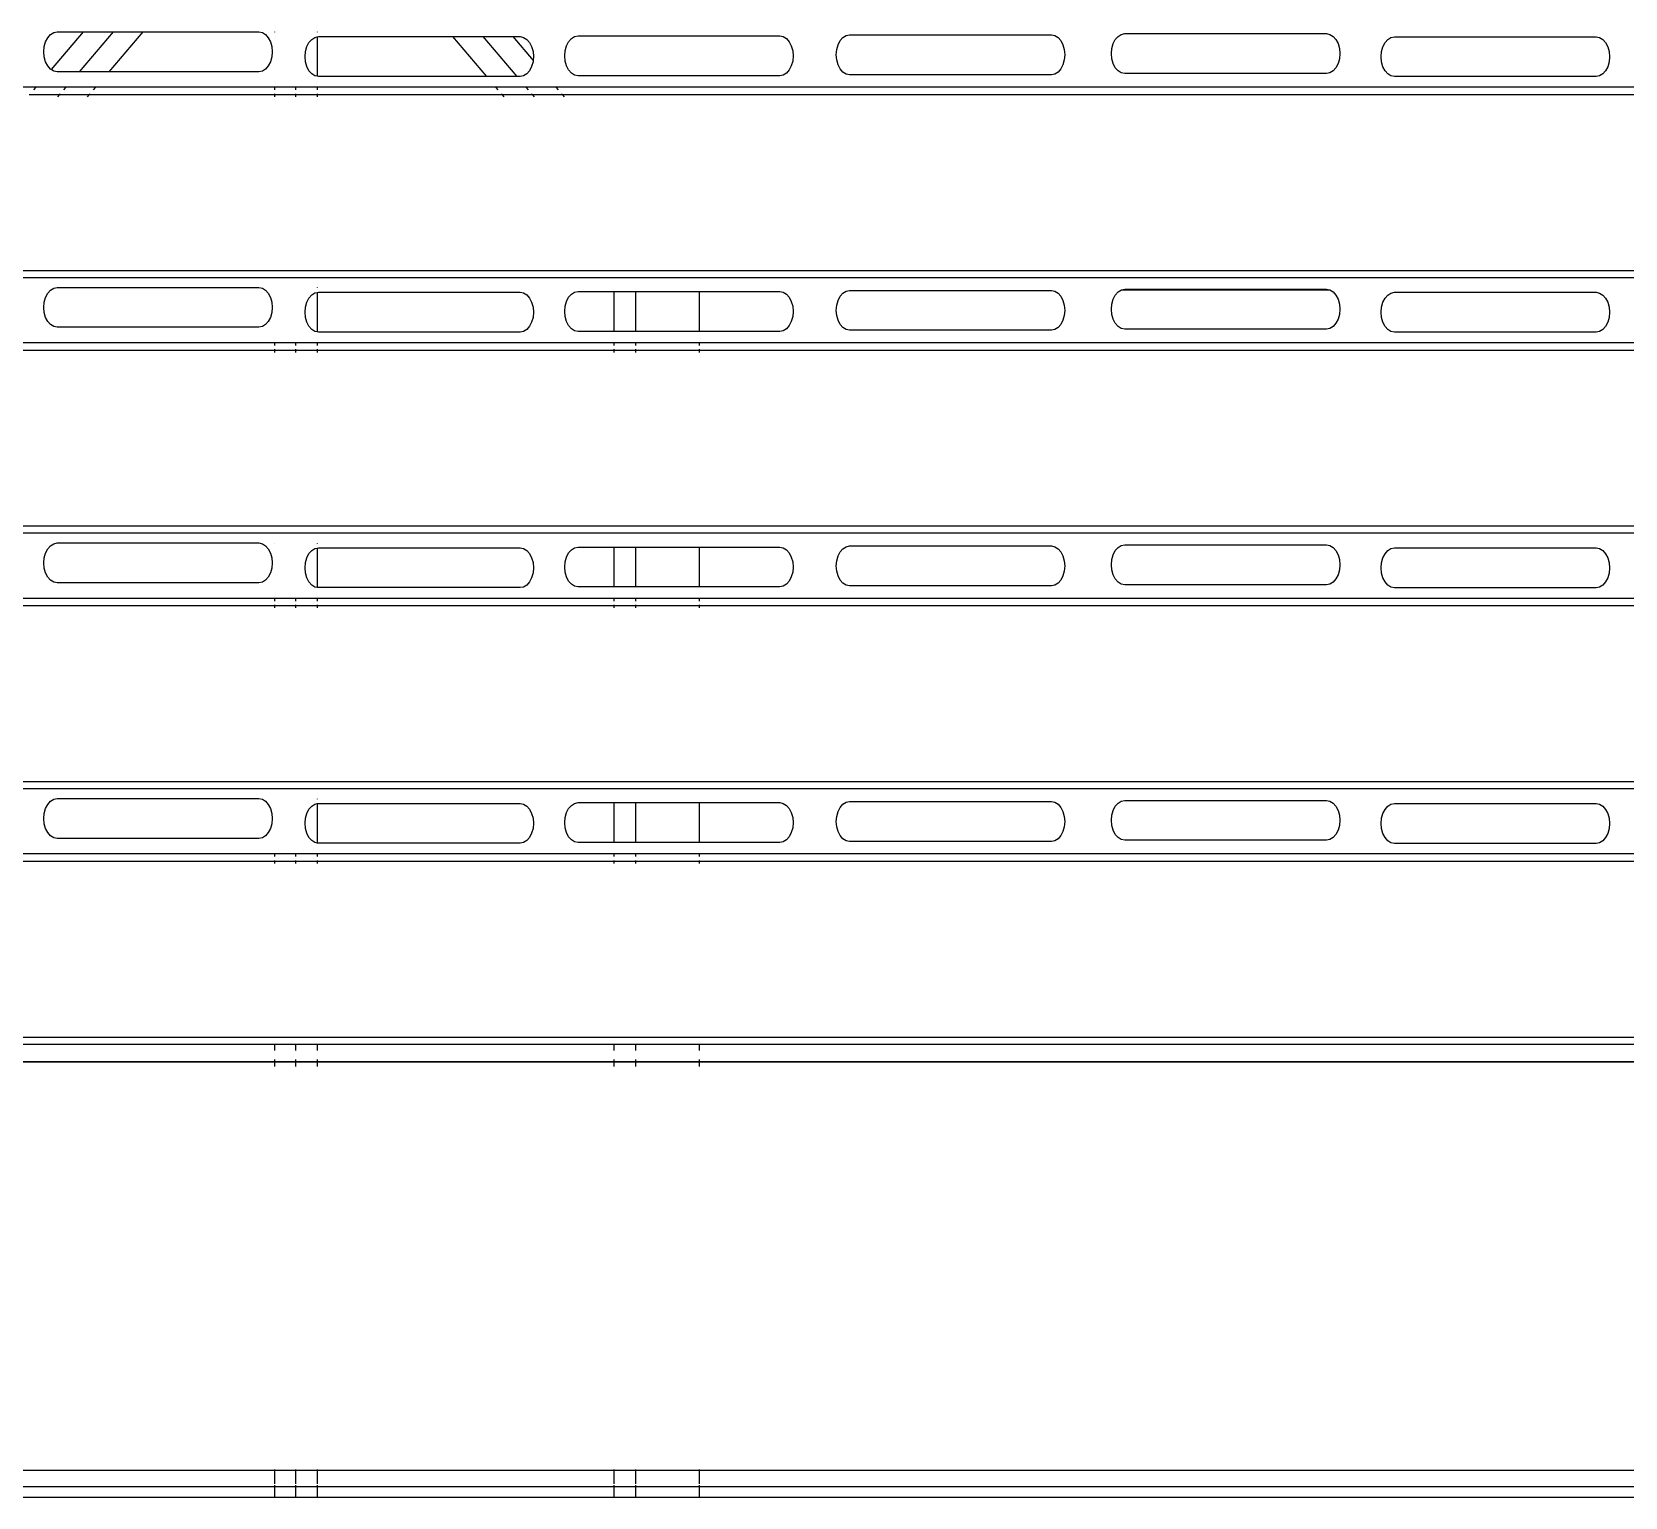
# Model space of a CAD drawing. Header units: inches. Extents: x 236662 to 497023, y -248575 to 81795.
# Drawn here: x 286291 to 286641.3, y -238457.7 to -238135.5 of the extents above; entities that cross this region are included whole.
import ezdxf

# ---------------------------------------------------------------- set-up
doc = ezdxf.new("R2010")
doc.units = ezdxf.units.IN
doc.header["$LTSCALE"] = 10
doc.header["$MEASUREMENT"] = 0
doc.layers.add('04. HP_CUA', color=153, linetype='Continuous')

msp = doc.modelspace()

# ---------------------------------------------------------------- linework, layer by layer
at = {"layer": '04. HP_CUA'}
for p, q in [((286294.07, -238137.71), (286294.54, -238136.8)), ((286294.54, -238136.8), (286295.15, -238136.1)), ((286295.15, -238136.1), (286295.85, -238135.66)), ((286302.3, -238135.51), (286295.26, -238143.76)), ((286295.85, -238135.66), (286296.61, -238135.51)), ((286296.61, -238135.51), (286302.3, -238135.51)), ((286308.9, -238135.51), (286301.41, -238144.28)), ((286302.3, -238135.51), (286308.9, -238135.51)), ((286308.01, -238144.28), (286315.49, -238135.51)), ((286308.9, -238135.51), (286315.49, -238135.51)), ((286315.49, -238135.51), (286340.95, -238135.51)), ((286340.95, -238135.51), (286341.71, -238135.66)), ((286341.71, -238135.66), (286342.42, -238136.1)), ((286342.42, -238136.1), (286343.02, -238136.8)), ((286343.02, -238136.8), (286343.49, -238137.71)), ((286344.41, -238135.52), (286344.41, -238135.58)), ((286352.56, -238137.16), (286353.27, -238136.72)), ((286353.27, -238136.72), (286353.74, -238136.63)), ((286353.74, -238135.54), (286353.74, -238135.61)), ((286353.74, -238136.63), (286354.03, -238136.57)), ((286353.74, -238136.63), (286353.74, -238145.28)), ((286354.03, -238136.57), (286383.55, -238136.57)), ((286391.05, -238145.34), (286383.55, -238136.57)), ((286383.55, -238136.57), (286390.15, -238136.57)), ((286390.15, -238136.57), (286397.64, -238145.34)), ((286390.15, -238136.57), (286396.75, -238136.57)), ((286396.75, -238136.57), (286401.22, -238141.81)), ((286396.75, -238136.57), (286398.36, -238136.57)), ((286398.36, -238136.57), (286399.12, -238136.72)), ((286399.12, -238136.72), (286399.83, -238137.16)), ((286409.03, -238137.69), (286409.64, -238137)), ((286409.64, -238137), (286410.34, -238136.56)), ((286410.34, -238136.56), (286411.1, -238136.41)), ((286411.1, -238136.41), (286455.44, -238136.41)), ((286455.44, -238136.41), (286456.2, -238136.56)), ((286456.2, -238136.56), (286456.91, -238137)), ((286456.91, -238137), (286457.52, -238137.69)), ((286468.72, -238137.45), (286469.33, -238136.76)), ((286469.33, -238136.76), (286470.03, -238136.32)), ((286470.03, -238136.32), (286470.79, -238136.17)), ((286470.79, -238136.17), (286515.13, -238136.17)), ((286515.13, -238136.17), (286515.89, -238136.32)), ((286515.89, -238136.32), (286516.6, -238136.76)), ((286516.6, -238136.76), (286517.21, -238137.45)), ((286529.19, -238137.19), (286529.8, -238136.5)), ((286529.8, -238136.5), (286530.51, -238136.06)), ((286530.51, -238136.06), (286531.27, -238135.91)), ((286531.27, -238135.91), (286575.6, -238135.91)), ((286575.6, -238135.91), (286576.36, -238136.06)), ((286576.36, -238136.06), (286577.07, -238136.5)), ((286577.07, -238136.5), (286577.68, -238137.19)), ((286589.08, -238137.18), (286589.78, -238136.74)), ((286589.78, -238136.74), (286590.54, -238136.59)), ((286590.54, -238136.59), (286634.88, -238136.59)), ((286634.88, -238136.59), (286635.64, -238136.74)), ((286635.64, -238136.74), (286636.35, -238137.18)), ((286293.68, -238139.9), (286293.78, -238138.76)), ((286293.78, -238141.03), (286293.68, -238139.9)), ((286293.78, -238138.76), (286294.07, -238137.71)), ((286343.49, -238137.71), (286343.78, -238138.76)), ((286343.78, -238138.76), (286343.88, -238139.9)), ((286343.88, -238139.9), (286343.78, -238141.03)), ((286351.09, -238140.95), (286351.19, -238139.82)), ((286351.19, -238139.82), (286351.48, -238138.76)), ((286351.48, -238138.76), (286351.95, -238137.85)), ((286351.95, -238137.85), (286352.56, -238137.16)), ((286399.83, -238137.16), (286400.44, -238137.85)), ((286400.44, -238137.85), (286400.9, -238138.76)), ((286400.9, -238138.76), (286401.2, -238139.82)), ((286401.2, -238139.82), (286401.3, -238140.95)), ((286408.17, -238140.79), (286408.27, -238139.66)), ((286408.27, -238139.66), (286408.56, -238138.6)), ((286408.56, -238138.6), (286409.03, -238137.69)), ((286457.52, -238137.69), (286457.98, -238138.6)), ((286457.98, -238138.6), (286458.28, -238139.66)), ((286458.28, -238139.66), (286458.38, -238140.79)), ((286467.86, -238140.55), (286467.96, -238139.42)), ((286467.96, -238141.69), (286467.86, -238140.55)), ((286467.96, -238139.42), (286468.25, -238138.36)), ((286468.25, -238138.36), (286468.72, -238137.45)), ((286517.21, -238137.45), (286517.67, -238138.36)), ((286517.67, -238138.36), (286517.96, -238139.42)), ((286517.96, -238139.42), (286518.06, -238140.55)), ((286518.06, -238140.55), (286517.96, -238141.69)), ((286528.33, -238140.29), (286528.43, -238139.16)), ((286528.43, -238141.43), (286528.33, -238140.29)), ((286528.43, -238139.16), (286528.73, -238138.1)), ((286528.73, -238138.1), (286529.19, -238137.19)), ((286577.68, -238137.19), (286578.15, -238138.1)), ((286578.15, -238138.1), (286578.44, -238139.16)), ((286578.44, -238139.16), (286578.54, -238140.29)), ((286578.54, -238140.29), (286578.44, -238141.43)), ((286587.61, -238140.97), (286587.71, -238139.84)), ((286587.71, -238139.84), (286588, -238138.78)), ((286588, -238138.78), (286588.47, -238137.88)), ((286588.47, -238137.88), (286589.08, -238137.18)), ((286636.35, -238137.18), (286636.95, -238137.88)), ((286636.95, -238137.88), (286637.42, -238138.78)), ((286637.42, -238138.78), (286637.71, -238139.84)), ((286637.71, -238139.84), (286637.81, -238140.97)), ((286294.07, -238142.09), (286293.78, -238141.03)), ((286294.54, -238143), (286294.07, -238142.09)), ((286295.15, -238143.69), (286294.54, -238143)), ((286295.26, -238143.76), (286295.15, -238143.69)), ((286295.85, -238144.13), (286295.26, -238143.76)), ((286342.42, -238143.69), (286341.71, -238144.13)), ((286343.02, -238143), (286342.42, -238143.69)), ((286343.49, -238142.09), (286343.02, -238143)), ((286343.78, -238141.03), (286343.49, -238142.09)), ((286351.19, -238142.09), (286351.09, -238140.95)), ((286351.48, -238143.14), (286351.19, -238142.09)), ((286351.95, -238144.05), (286351.48, -238143.14)), ((286352.56, -238144.75), (286351.95, -238144.05)), ((286400.44, -238144.05), (286399.83, -238144.75)), ((286400.9, -238143.14), (286400.44, -238144.05)), ((286401.2, -238142.09), (286400.9, -238143.14)), ((286401.22, -238141.81), (286401.2, -238142.09)), ((286401.3, -238140.95), (286401.22, -238141.81)), ((286408.27, -238141.93), (286408.17, -238140.79)), ((286408.56, -238142.98), (286408.27, -238141.93)), ((286409.03, -238143.89), (286408.56, -238142.98)), ((286409.64, -238144.59), (286409.03, -238143.89)), ((286457.52, -238143.89), (286456.91, -238144.59)), ((286457.98, -238142.98), (286457.52, -238143.89)), ((286458.28, -238141.93), (286457.98, -238142.98)), ((286458.38, -238140.79), (286458.28, -238141.93)), ((286468.25, -238142.74), (286467.96, -238141.69)), ((286468.72, -238143.65), (286468.25, -238142.74)), ((286469.33, -238144.35), (286468.72, -238143.65)), ((286517.21, -238143.65), (286516.6, -238144.35)), ((286517.67, -238142.74), (286517.21, -238143.65)), ((286517.96, -238141.69), (286517.67, -238142.74)), ((286528.73, -238142.48), (286528.43, -238141.43)), ((286529.19, -238143.39), (286528.73, -238142.48)), ((286529.8, -238144.09), (286529.19, -238143.39)), ((286530.51, -238144.53), (286529.8, -238144.09)), ((286577.07, -238144.09), (286576.36, -238144.53)), ((286577.68, -238143.39), (286577.07, -238144.09)), ((286578.15, -238142.48), (286577.68, -238143.39)), ((286578.44, -238141.43), (286578.15, -238142.48)), ((286587.71, -238142.11), (286587.61, -238140.97)), ((286588, -238143.17), (286587.71, -238142.11)), ((286588.47, -238144.07), (286588, -238143.17)), ((286589.08, -238144.77), (286588.47, -238144.07)), ((286636.95, -238144.07), (286636.35, -238144.77)), ((286637.42, -238143.17), (286636.95, -238144.07)), ((286637.71, -238142.11), (286637.42, -238143.17)), ((286637.81, -238140.97), (286637.71, -238142.11)), ((286296.61, -238144.28), (286295.85, -238144.13)), ((286301.41, -238144.28), (286296.61, -238144.28)), ((286308.01, -238144.28), (286301.41, -238144.28)), ((286340.95, -238144.28), (286308.01, -238144.28)), ((286341.71, -238144.13), (286340.95, -238144.28)), ((286353.27, -238145.19), (286352.56, -238144.75)), ((286353.74, -238145.28), (286353.27, -238145.19)), ((286354.03, -238145.33), (286353.74, -238145.28)), ((286391.05, -238145.34), (286354.03, -238145.33)), ((286397.64, -238145.34), (286391.05, -238145.34)), ((286398.36, -238145.33), (286397.64, -238145.34)), ((286399.12, -238145.19), (286398.36, -238145.33)), ((286399.83, -238144.75), (286399.12, -238145.19)), ((286410.34, -238145.03), (286409.64, -238144.59)), ((286411.1, -238145.18), (286410.34, -238145.03)), ((286455.44, -238145.18), (286411.1, -238145.18)), ((286456.2, -238145.03), (286455.44, -238145.18)), ((286456.91, -238144.59), (286456.2, -238145.03)), ((286470.03, -238144.79), (286469.33, -238144.35)), ((286470.79, -238144.93), (286470.03, -238144.79)), ((286515.13, -238144.93), (286470.79, -238144.93)), ((286515.89, -238144.79), (286515.13, -238144.93)), ((286516.6, -238144.35), (286515.89, -238144.79)), ((286531.27, -238144.68), (286530.51, -238144.53)), ((286575.6, -238144.68), (286531.27, -238144.68)), ((286576.36, -238144.53), (286575.6, -238144.68)), ((286589.78, -238145.21), (286589.08, -238144.77)), ((286590.54, -238145.36), (286589.78, -238145.21)), ((286634.88, -238145.36), (286590.54, -238145.36)), ((286635.64, -238145.21), (286634.88, -238145.36)), ((286636.35, -238144.77), (286635.64, -238145.21)), ((286291.9, -238147.69), (285809.23, -238147.69)), ((286297.08, -238149.35), (286290.49, -238149.35)), ((286291.9, -238147.69), (286291.4, -238148.28)), ((286298.5, -238147.69), (286291.9, -238147.69)), ((286297.08, -238149.35), (286296.71, -238149.79)), ((286297.29, -238149.11), (286297.08, -238149.35)), ((286303.68, -238149.35), (286297.08, -238149.35)), ((286298.5, -238147.69), (286298, -238148.28)), ((286305.1, -238147.69), (286298.5, -238147.69)), ((286303.3, -238149.79), (286303.68, -238149.35)), ((286303.68, -238149.35), (286303.89, -238149.11)), ((286344.41, -238149.35), (286303.68, -238149.35)), ((286304.6, -238148.28), (286305.1, -238147.69)), ((286344.41, -238147.69), (286305.1, -238147.69)), ((286344.41, -238147.69), (286344.41, -238148.28)), ((286349.07, -238147.69), (286344.41, -238147.69)), ((286344.41, -238149.11), (286344.41, -238149.35)), ((286344.41, -238149.35), (286344.41, -238149.79)), ((286349.07, -238149.35), (286344.41, -238149.35)), ((286349.07, -238148.28), (286349.07, -238147.69)), ((286353.74, -238147.69), (286349.07, -238147.69)), ((286349.07, -238149.35), (286349.07, -238149.11)), ((286349.07, -238149.79), (286349.07, -238149.35)), ((286353.74, -238149.35), (286349.07, -238149.35)), ((286353.74, -238147.69), (286353.74, -238148.28)), ((286393.05, -238147.69), (286353.74, -238147.69)), ((286353.74, -238149.11), (286353.74, -238149.35)), ((286353.74, -238149.35), (286353.74, -238149.79)), ((286394.47, -238149.35), (286353.74, -238149.35)), ((286393.55, -238148.28), (286393.05, -238147.69)), ((286399.65, -238147.69), (286393.05, -238147.69)), ((286394.47, -238149.35), (286394.26, -238149.11)), ((286394.84, -238149.79), (286394.47, -238149.35)), ((286401.06, -238149.35), (286394.47, -238149.35)), ((286399.65, -238147.69), (286400.15, -238148.28)), ((286406.24, -238147.69), (286399.65, -238147.69)), ((286400.86, -238149.11), (286401.06, -238149.35)), ((286401.06, -238149.35), (286401.44, -238149.79)), ((286407.66, -238149.35), (286401.06, -238149.35)), ((286406.24, -238147.69), (286406.74, -238148.28)), ((286888.92, -238147.69), (286406.24, -238147.69)), ((286407.45, -238149.11), (286407.66, -238149.35)), ((286407.66, -238149.35), (286408.04, -238149.79)), ((286887.5, -238149.35), (286407.66, -238149.35)), ((286988.17, -238189.57), (284510.5, -238189.57)), ((286344.41, -238188.02), (286279.11, -238188.02)), ((286344.41, -238187.93), (286344.41, -238188.02)), ((286349.07, -238188.02), (286344.41, -238188.02)), ((286349.07, -238188.02), (286349.07, -238187.93)), ((286353.74, -238188.02), (286349.07, -238188.02)), ((286353.74, -238187.93), (286353.74, -238188.02)), ((286419.04, -238188.02), (286353.74, -238188.02)), ((286419.04, -238188.02), (286419.04, -238187.93)), ((286423.7, -238188.02), (286419.04, -238188.02)), ((286423.7, -238187.93), (286423.7, -238188.02)), ((286437.69, -238188.02), (286423.7, -238188.02)), ((286437.69, -238187.93), (286437.69, -238188.02)), ((286857.47, -238188.02), (286437.69, -238188.02)), ((286294.07, -238193.9), (286294.54, -238192.99)), ((286294.54, -238192.99), (286295.15, -238192.29)), ((286295.15, -238192.29), (286295.85, -238191.85)), ((286295.85, -238191.85), (286296.61, -238191.7)), ((286296.61, -238191.7), (286340.95, -238191.7)), ((286340.95, -238191.7), (286341.71, -238191.85)), ((286341.71, -238191.85), (286342.42, -238192.29)), ((286342.42, -238192.29), (286343.02, -238192.99)), ((286343.02, -238192.99), (286343.49, -238193.9)), ((286352.56, -238193.35), (286353.27, -238192.91)), ((286353.27, -238192.91), (286353.74, -238192.82)), ((286353.74, -238191.73), (286353.74, -238191.8)), ((286353.74, -238192.82), (286354.03, -238192.76)), ((286353.74, -238192.82), (286353.74, -238201.47)), ((286354.03, -238192.76), (286398.36, -238192.76)), ((286398.36, -238192.76), (286399.12, -238192.91)), ((286399.12, -238192.91), (286399.83, -238193.35)), ((286409.64, -238193.19), (286410.34, -238192.75)), ((286410.34, -238192.75), (286411.1, -238192.6)), ((286411.1, -238192.6), (286419.04, -238192.6)), ((286419.04, -238201.37), (286419.04, -238192.6)), ((286419.04, -238192.6), (286423.7, -238192.6)), ((286423.7, -238192.6), (286423.7, -238201.37)), ((286423.7, -238192.6), (286437.69, -238192.6)), ((286437.69, -238192.6), (286437.69, -238201.37)), ((286437.69, -238192.6), (286455.44, -238192.6)), ((286455.44, -238192.6), (286456.2, -238192.75)), ((286456.2, -238192.75), (286456.91, -238193.19)), ((286468.72, -238193.64), (286469.33, -238192.95)), ((286469.33, -238192.95), (286470.03, -238192.51)), ((286470.03, -238192.51), (286470.79, -238192.36)), ((286470.79, -238192.36), (286515.13, -238192.36)), ((286515.13, -238192.36), (286515.89, -238192.51)), ((286515.89, -238192.51), (286516.6, -238192.95)), ((286516.6, -238192.95), (286517.21, -238193.64)), ((286529.19, -238193.38), (286529.8, -238192.69)), ((286529.8, -238192.69), (286530.53, -238192.25)), ((286530.53, -238192.25), (286531.27, -238192.1)), ((286530.53, -238192.25), (286576.35, -238192.25)), ((286531.27, -238192.1), (286575.6, -238192.1)), ((286575.6, -238192.1), (286576.35, -238192.25)), ((286576.35, -238192.25), (286577.07, -238192.69)), ((286577.07, -238192.69), (286577.68, -238193.38)), ((286589.08, -238193.37), (286589.78, -238192.93)), ((286589.78, -238192.93), (286590.54, -238192.78)), ((286590.54, -238192.78), (286634.88, -238192.78)), ((286634.88, -238192.78), (286635.64, -238192.93)), ((286635.64, -238192.93), (286636.35, -238193.37)), ((286293.68, -238196.09), (286293.78, -238194.95)), ((286293.78, -238197.22), (286293.68, -238196.09)), ((286293.78, -238194.95), (286294.07, -238193.9)), ((286343.49, -238193.9), (286343.78, -238194.95)), ((286343.78, -238194.95), (286343.88, -238196.09)), ((286343.88, -238196.09), (286343.78, -238197.22)), ((286351.09, -238197.14), (286351.19, -238196.01)), ((286351.19, -238196.01), (286351.48, -238194.95)), ((286351.48, -238194.95), (286351.95, -238194.04)), ((286351.95, -238194.04), (286352.56, -238193.35)), ((286399.83, -238193.35), (286400.44, -238194.04)), ((286400.44, -238194.04), (286400.9, -238194.95)), ((286400.9, -238194.95), (286401.2, -238196.01)), ((286401.2, -238196.01), (286401.3, -238197.14)), ((286408.17, -238196.98), (286408.27, -238195.85)), ((286408.27, -238195.85), (286408.56, -238194.79)), ((286408.56, -238194.79), (286409.03, -238193.88)), ((286409.03, -238193.88), (286409.64, -238193.19)), ((286456.91, -238193.19), (286457.52, -238193.88)), ((286457.52, -238193.88), (286457.98, -238194.79)), ((286457.98, -238194.79), (286458.28, -238195.85)), ((286458.28, -238195.85), (286458.38, -238196.98)), ((286467.86, -238196.74), (286467.96, -238195.61)), ((286467.96, -238195.61), (286468.25, -238194.55)), ((286468.25, -238194.55), (286468.72, -238193.64)), ((286517.21, -238193.64), (286517.67, -238194.55)), ((286517.67, -238194.55), (286517.96, -238195.61)), ((286517.96, -238195.61), (286518.06, -238196.74)), ((286528.33, -238196.48), (286528.43, -238195.35)), ((286528.43, -238197.62), (286528.33, -238196.48)), ((286528.43, -238195.35), (286528.73, -238194.29)), ((286528.73, -238194.29), (286529.19, -238193.38)), ((286577.68, -238193.38), (286578.15, -238194.29)), ((286578.15, -238194.29), (286578.44, -238195.35)), ((286578.44, -238195.35), (286578.54, -238196.48)), ((286578.54, -238196.48), (286578.44, -238197.62)), ((286587.61, -238197.16), (286587.71, -238196.03)), ((286587.71, -238196.03), (286588, -238194.97)), ((286588, -238194.97), (286588.47, -238194.07)), ((286588.47, -238194.07), (286589.08, -238193.37)), ((286636.35, -238193.37), (286636.95, -238194.07)), ((286636.95, -238194.07), (286637.42, -238194.97)), ((286637.42, -238194.97), (286637.71, -238196.03)), ((286637.71, -238196.03), (286637.81, -238197.16)), ((286294.07, -238198.28), (286293.78, -238197.22)), ((286294.54, -238199.19), (286294.07, -238198.28)), ((286295.15, -238199.88), (286294.54, -238199.19)), ((286295.85, -238200.32), (286295.15, -238199.88)), ((286342.42, -238199.88), (286341.71, -238200.32)), ((286343.02, -238199.19), (286342.42, -238199.88)), ((286343.49, -238198.28), (286343.02, -238199.19)), ((286343.78, -238197.22), (286343.49, -238198.28)), ((286351.19, -238198.28), (286351.09, -238197.14)), ((286351.48, -238199.33), (286351.19, -238198.28)), ((286351.95, -238200.24), (286351.48, -238199.33)), ((286400.9, -238199.33), (286400.44, -238200.24)), ((286401.2, -238198.28), (286400.9, -238199.33)), ((286401.3, -238197.14), (286401.2, -238198.28)), ((286408.27, -238198.12), (286408.17, -238196.98)), ((286408.56, -238199.17), (286408.27, -238198.12)), ((286409.03, -238200.08), (286408.56, -238199.17)), ((286409.64, -238200.78), (286409.03, -238200.08)), ((286457.52, -238200.08), (286456.91, -238200.78)), ((286457.98, -238199.17), (286457.52, -238200.08)), ((286458.28, -238198.12), (286457.98, -238199.17)), ((286458.38, -238196.98), (286458.28, -238198.12)), ((286467.96, -238197.88), (286467.86, -238196.74)), ((286468.25, -238198.93), (286467.96, -238197.88)), ((286468.72, -238199.84), (286468.25, -238198.93)), ((286469.33, -238200.54), (286468.72, -238199.84)), ((286517.21, -238199.84), (286516.6, -238200.54)), ((286517.67, -238198.93), (286517.21, -238199.84)), ((286517.96, -238197.88), (286517.67, -238198.93)), ((286518.06, -238196.74), (286517.96, -238197.88)), ((286528.73, -238198.67), (286528.43, -238197.62)), ((286529.19, -238199.58), (286528.73, -238198.67)), ((286529.8, -238200.28), (286529.19, -238199.58)), ((286577.68, -238199.58), (286577.07, -238200.28)), ((286578.15, -238198.67), (286577.68, -238199.58)), ((286578.44, -238197.62), (286578.15, -238198.67)), ((286587.71, -238198.3), (286587.61, -238197.16)), ((286588, -238199.36), (286587.71, -238198.3)), ((286588.47, -238200.26), (286588, -238199.36)), ((286637.42, -238199.36), (286636.95, -238200.26)), ((286637.71, -238198.3), (286637.42, -238199.36)), ((286637.81, -238197.16), (286637.71, -238198.3)), ((286296.61, -238200.47), (286295.85, -238200.32)), ((286340.95, -238200.47), (286296.61, -238200.47)), ((286341.71, -238200.32), (286340.95, -238200.47)), ((286352.56, -238200.94), (286351.95, -238200.24)), ((286353.27, -238201.38), (286352.56, -238200.94)), ((286353.74, -238201.47), (286353.27, -238201.38)), ((286354.03, -238201.52), (286353.74, -238201.47)), ((286398.36, -238201.52), (286354.03, -238201.52)), ((286399.12, -238201.38), (286398.36, -238201.52)), ((286399.83, -238200.94), (286399.12, -238201.38)), ((286400.44, -238200.24), (286399.83, -238200.94)), ((286410.34, -238201.22), (286409.64, -238200.78)), ((286411.1, -238201.37), (286410.34, -238201.22)), ((286419.04, -238201.37), (286411.1, -238201.37)), ((286423.7, -238201.37), (286419.04, -238201.37)), ((286437.69, -238201.37), (286423.7, -238201.37)), ((286455.44, -238201.37), (286437.69, -238201.37)), ((286456.2, -238201.22), (286455.44, -238201.37)), ((286456.91, -238200.78), (286456.2, -238201.22)), ((286470.03, -238200.98), (286469.33, -238200.54)), ((286470.79, -238201.12), (286470.03, -238200.98)), ((286515.13, -238201.12), (286470.79, -238201.12)), ((286515.89, -238200.98), (286515.13, -238201.12)), ((286516.6, -238200.54), (286515.89, -238200.98)), ((286530.51, -238200.72), (286529.8, -238200.28)), ((286531.27, -238200.87), (286530.51, -238200.72)), ((286575.6, -238200.87), (286531.27, -238200.87)), ((286576.36, -238200.72), (286575.6, -238200.87)), ((286577.07, -238200.28), (286576.36, -238200.72)), ((286589.08, -238200.96), (286588.47, -238200.26)), ((286589.78, -238201.4), (286589.08, -238200.96)), ((286590.54, -238201.55), (286589.78, -238201.4)), ((286634.88, -238201.55), (286590.54, -238201.55)), ((286635.64, -238201.4), (286634.88, -238201.55)), ((286636.35, -238200.96), (286635.64, -238201.4)), ((286636.95, -238200.26), (286636.35, -238200.96)), ((286344.41, -238203.88), (286279.11, -238203.88)), ((286344.41, -238205.54), (286279.11, -238205.54)), ((286344.41, -238203.88), (286344.41, -238204.47)), ((286349.07, -238203.88), (286344.41, -238203.88)), ((286344.41, -238205.3), (286344.41, -238205.54)), ((286344.41, -238205.54), (286344.41, -238205.98)), ((286349.07, -238205.54), (286344.41, -238205.54)), ((286349.07, -238204.47), (286349.07, -238203.88)), ((286353.74, -238203.88), (286349.07, -238203.88)), ((286349.07, -238205.54), (286349.07, -238205.3)), ((286349.07, -238205.98), (286349.07, -238205.54)), ((286353.74, -238205.54), (286349.07, -238205.54)), ((286353.74, -238203.88), (286353.74, -238204.47)), ((286419.04, -238203.88), (286353.74, -238203.88)), ((286353.74, -238205.3), (286353.74, -238205.54)), ((286353.74, -238205.54), (286353.74, -238205.98)), ((286419.04, -238205.54), (286353.74, -238205.54)), ((286419.04, -238204.47), (286419.04, -238203.88)), ((286423.7, -238203.88), (286419.04, -238203.88)), ((286419.04, -238205.54), (286419.04, -238205.3)), ((286419.04, -238205.98), (286419.04, -238205.54)), ((286423.7, -238205.54), (286419.04, -238205.54)), ((286423.7, -238203.88), (286423.7, -238204.47)), ((286437.69, -238203.88), (286423.7, -238203.88)), ((286423.7, -238205.3), (286423.7, -238205.54)), ((286423.7, -238205.54), (286423.7, -238205.98)), ((286437.69, -238205.54), (286423.7, -238205.54)), ((286437.69, -238203.88), (286437.69, -238204.47)), ((286857.47, -238203.88), (286437.69, -238203.88)), ((286437.69, -238205.3), (286437.69, -238205.54)), ((286437.69, -238205.54), (286437.69, -238205.98)), ((286857.47, -238205.54), (286437.69, -238205.54)), ((286344.41, -238244.21), (286279.11, -238244.21)), ((286344.41, -238244.12), (286344.41, -238244.21)), ((286349.07, -238244.21), (286344.41, -238244.21)), ((286349.07, -238244.21), (286349.07, -238244.12)), ((286353.74, -238244.21), (286349.07, -238244.21)), ((286353.74, -238244.12), (286353.74, -238244.21)), ((286419.04, -238244.21), (286353.74, -238244.21)), ((286419.04, -238244.21), (286419.04, -238244.12)), ((286423.7, -238244.21), (286419.04, -238244.21)), ((286423.7, -238244.12), (286423.7, -238244.21)), ((286437.69, -238244.21), (286423.7, -238244.21)), ((286437.69, -238244.12), (286437.69, -238244.21)), ((286857.47, -238244.21), (286437.69, -238244.21)), ((286988.17, -238245.76), (284510.5, -238245.76)), ((286294.07, -238250.09), (286294.54, -238249.18)), ((286294.54, -238249.18), (286295.15, -238248.48)), ((286295.15, -238248.48), (286295.85, -238248.04)), ((286295.85, -238248.04), (286296.61, -238247.89)), ((286296.61, -238247.89), (286340.95, -238247.89)), ((286340.95, -238247.89), (286341.71, -238248.04)), ((286341.71, -238248.04), (286342.42, -238248.48)), ((286342.42, -238248.48), (286343.02, -238249.18)), ((286343.02, -238249.18), (286343.49, -238250.09)), ((286344.41, -238247.9), (286344.41, -238247.96)), ((286352.56, -238249.54), (286353.27, -238249.1)), ((286353.27, -238249.1), (286353.74, -238249.01)), ((286353.74, -238247.92), (286353.74, -238247.99)), ((286353.74, -238249.01), (286354.03, -238248.95)), ((286353.74, -238249.01), (286353.74, -238257.66)), ((286354.03, -238248.95), (286398.36, -238248.95)), ((286398.36, -238248.95), (286399.12, -238249.1)), ((286399.12, -238249.1), (286399.83, -238249.54)), ((286409.64, -238249.38), (286410.34, -238248.94)), ((286410.34, -238248.94), (286411.1, -238248.79)), ((286411.1, -238248.79), (286419.04, -238248.79)), ((286419.04, -238257.56), (286419.04, -238248.79)), ((286419.04, -238248.79), (286423.7, -238248.79)), ((286423.7, -238248.79), (286423.7, -238257.56)), ((286423.7, -238248.79), (286437.69, -238248.79)), ((286437.69, -238248.79), (286437.69, -238257.56)), ((286437.69, -238248.79), (286455.44, -238248.79)), ((286455.44, -238248.79), (286456.2, -238248.94)), ((286456.2, -238248.94), (286456.91, -238249.38)), ((286468.72, -238249.83), (286469.33, -238249.14)), ((286469.33, -238249.14), (286470.03, -238248.7)), ((286470.03, -238248.7), (286470.79, -238248.55)), ((286470.79, -238248.55), (286515.13, -238248.55)), ((286515.13, -238248.55), (286515.89, -238248.7)), ((286515.89, -238248.7), (286516.6, -238249.14)), ((286516.6, -238249.14), (286517.21, -238249.83)), ((286529.19, -238249.57), (286529.8, -238248.88)), ((286529.8, -238248.88), (286530.51, -238248.44)), ((286530.51, -238248.44), (286531.27, -238248.29)), ((286531.27, -238248.29), (286575.6, -238248.29)), ((286575.6, -238248.29), (286576.36, -238248.44)), ((286576.36, -238248.44), (286577.07, -238248.88)), ((286577.07, -238248.88), (286577.68, -238249.57)), ((286589.08, -238249.56), (286589.78, -238249.12)), ((286589.78, -238249.12), (286590.54, -238248.97)), ((286590.54, -238248.97), (286634.88, -238248.97)), ((286634.88, -238248.97), (286635.64, -238249.12)), ((286635.64, -238249.12), (286636.35, -238249.56)), ((286293.68, -238252.28), (286293.78, -238251.14)), ((286293.78, -238253.41), (286293.68, -238252.28)), ((286293.78, -238251.14), (286294.07, -238250.09)), ((286343.49, -238250.09), (286343.78, -238251.14)), ((286343.78, -238251.14), (286343.88, -238252.28)), ((286343.88, -238252.28), (286343.78, -238253.41)), ((286351.09, -238253.33), (286351.19, -238252.2)), ((286351.19, -238252.2), (286351.48, -238251.14)), ((286351.48, -238251.14), (286351.95, -238250.23)), ((286351.95, -238250.23), (286352.56, -238249.54)), ((286399.83, -238249.54), (286400.44, -238250.23)), ((286400.44, -238250.23), (286400.9, -238251.14)), ((286400.9, -238251.14), (286401.2, -238252.2)), ((286401.2, -238252.2), (286401.3, -238253.33)), ((286408.17, -238253.17), (286408.27, -238252.04)), ((286408.27, -238252.04), (286408.56, -238250.98)), ((286408.56, -238250.98), (286409.03, -238250.07)), ((286409.03, -238250.07), (286409.64, -238249.38)), ((286456.91, -238249.38), (286457.52, -238250.07)), ((286457.52, -238250.07), (286457.98, -238250.98)), ((286457.98, -238250.98), (286458.28, -238252.04)), ((286458.28, -238252.04), (286458.38, -238253.17)), ((286467.86, -238252.93), (286467.96, -238251.8)), ((286467.96, -238251.8), (286468.25, -238250.74)), ((286468.25, -238250.74), (286468.72, -238249.83)), ((286517.21, -238249.83), (286517.67, -238250.74)), ((286517.67, -238250.74), (286517.96, -238251.8)), ((286517.96, -238251.8), (286518.06, -238252.93)), ((286528.33, -238252.67), (286528.43, -238251.54)), ((286528.43, -238253.81), (286528.33, -238252.67)), ((286528.43, -238251.54), (286528.73, -238250.48)), ((286528.73, -238250.48), (286529.19, -238249.57)), ((286577.68, -238249.57), (286578.15, -238250.48)), ((286578.15, -238250.48), (286578.44, -238251.54)), ((286578.44, -238251.54), (286578.54, -238252.67)), ((286578.54, -238252.67), (286578.44, -238253.81)), ((286587.61, -238253.35), (286587.71, -238252.22)), ((286587.71, -238252.22), (286588, -238251.16)), ((286588, -238251.16), (286588.47, -238250.26)), ((286588.47, -238250.26), (286589.08, -238249.56)), ((286636.35, -238249.56), (286636.95, -238250.26)), ((286636.95, -238250.26), (286637.42, -238251.16)), ((286637.42, -238251.16), (286637.71, -238252.22)), ((286637.71, -238252.22), (286637.81, -238253.35)), ((286294.07, -238254.47), (286293.78, -238253.41)), ((286294.54, -238255.38), (286294.07, -238254.47)), ((286295.15, -238256.07), (286294.54, -238255.38)), ((286295.85, -238256.51), (286295.15, -238256.07)), ((286342.42, -238256.07), (286341.71, -238256.51)), ((286343.02, -238255.38), (286342.42, -238256.07)), ((286343.49, -238254.47), (286343.02, -238255.38)), ((286343.78, -238253.41), (286343.49, -238254.47)), ((286351.19, -238254.47), (286351.09, -238253.33)), ((286351.48, -238255.52), (286351.19, -238254.47)), ((286351.95, -238256.43), (286351.48, -238255.52)), ((286400.9, -238255.52), (286400.44, -238256.43)), ((286401.2, -238254.47), (286400.9, -238255.52)), ((286401.3, -238253.33), (286401.2, -238254.47)), ((286408.27, -238254.31), (286408.17, -238253.17)), ((286408.56, -238255.36), (286408.27, -238254.31)), ((286409.03, -238256.27), (286408.56, -238255.36)), ((286457.98, -238255.36), (286457.52, -238256.27)), ((286458.28, -238254.31), (286457.98, -238255.36)), ((286458.38, -238253.17), (286458.28, -238254.31)), ((286467.96, -238254.07), (286467.86, -238252.93)), ((286468.25, -238255.12), (286467.96, -238254.07)), ((286468.72, -238256.03), (286468.25, -238255.12)), ((286469.33, -238256.73), (286468.72, -238256.03)), ((286517.21, -238256.03), (286516.6, -238256.73)), ((286517.67, -238255.12), (286517.21, -238256.03)), ((286517.96, -238254.07), (286517.67, -238255.12)), ((286518.06, -238252.93), (286517.96, -238254.07)), ((286528.73, -238254.86), (286528.43, -238253.81)), ((286529.19, -238255.77), (286528.73, -238254.86)), ((286529.8, -238256.47), (286529.19, -238255.77)), ((286577.68, -238255.77), (286577.07, -238256.47)), ((286578.15, -238254.86), (286577.68, -238255.77)), ((286578.44, -238253.81), (286578.15, -238254.86)), ((286587.71, -238254.49), (286587.61, -238253.35)), ((286588, -238255.55), (286587.71, -238254.49)), ((286588.47, -238256.45), (286588, -238255.55)), ((286637.42, -238255.55), (286636.95, -238256.45)), ((286637.71, -238254.49), (286637.42, -238255.55)), ((286637.81, -238253.35), (286637.71, -238254.49)), ((286296.61, -238256.66), (286295.85, -238256.51)), ((286340.95, -238256.66), (286296.61, -238256.66)), ((286341.71, -238256.51), (286340.95, -238256.66)), ((286352.56, -238257.13), (286351.95, -238256.43)), ((286353.27, -238257.57), (286352.56, -238257.13)), ((286353.74, -238257.66), (286353.27, -238257.57)), ((286354.03, -238257.71), (286353.74, -238257.66)), ((286398.36, -238257.71), (286354.03, -238257.71)), ((286399.12, -238257.57), (286398.36, -238257.71)), ((286399.83, -238257.13), (286399.12, -238257.57)), ((286400.44, -238256.43), (286399.83, -238257.13)), ((286409.64, -238256.97), (286409.03, -238256.27)), ((286410.34, -238257.41), (286409.64, -238256.97)), ((286411.1, -238257.56), (286410.34, -238257.41)), ((286419.04, -238257.56), (286411.1, -238257.56)), ((286423.7, -238257.56), (286419.04, -238257.56)), ((286437.69, -238257.56), (286423.7, -238257.56)), ((286455.44, -238257.56), (286437.69, -238257.56)), ((286456.2, -238257.41), (286455.44, -238257.56)), ((286456.91, -238256.97), (286456.2, -238257.41)), ((286457.52, -238256.27), (286456.91, -238256.97)), ((286470.03, -238257.17), (286469.33, -238256.73)), ((286470.79, -238257.31), (286470.03, -238257.17)), ((286515.13, -238257.31), (286470.79, -238257.31)), ((286515.89, -238257.17), (286515.13, -238257.31)), ((286516.6, -238256.73), (286515.89, -238257.17)), ((286530.51, -238256.91), (286529.8, -238256.47)), ((286531.27, -238257.06), (286530.51, -238256.91)), ((286575.6, -238257.06), (286531.27, -238257.06)), ((286576.36, -238256.91), (286575.6, -238257.06)), ((286577.07, -238256.47), (286576.36, -238256.91)), ((286589.08, -238257.15), (286588.47, -238256.45)), ((286589.78, -238257.59), (286589.08, -238257.15)), ((286590.54, -238257.74), (286589.78, -238257.59)), ((286634.88, -238257.74), (286590.54, -238257.74)), ((286635.64, -238257.59), (286634.88, -238257.74)), ((286636.35, -238257.15), (286635.64, -238257.59)), ((286636.95, -238256.45), (286636.35, -238257.15)), ((286344.41, -238260.07), (286279.11, -238260.07)), ((286344.41, -238261.73), (286279.11, -238261.73)), ((286344.41, -238260.07), (286344.41, -238260.66)), ((286349.07, -238260.07), (286344.41, -238260.07)), ((286344.41, -238261.49), (286344.41, -238261.73)), ((286344.41, -238261.73), (286344.41, -238262.17)), ((286349.07, -238261.73), (286344.41, -238261.73)), ((286349.07, -238260.66), (286349.07, -238260.07)), ((286353.74, -238260.07), (286349.07, -238260.07)), ((286349.07, -238261.73), (286349.07, -238261.49)), ((286349.07, -238262.17), (286349.07, -238261.73)), ((286353.74, -238261.73), (286349.07, -238261.73)), ((286353.74, -238260.07), (286353.74, -238260.66)), ((286419.04, -238260.07), (286353.74, -238260.07)), ((286353.74, -238261.49), (286353.74, -238261.73)), ((286353.74, -238261.73), (286353.74, -238262.17)), ((286419.04, -238261.73), (286353.74, -238261.73)), ((286419.04, -238260.66), (286419.04, -238260.07)), ((286423.7, -238260.07), (286419.04, -238260.07)), ((286419.04, -238261.73), (286419.04, -238261.49)), ((286419.04, -238262.17), (286419.04, -238261.73)), ((286423.7, -238261.73), (286419.04, -238261.73)), ((286423.7, -238260.07), (286423.7, -238260.66)), ((286437.69, -238260.07), (286423.7, -238260.07)), ((286423.7, -238261.49), (286423.7, -238261.73)), ((286423.7, -238261.73), (286423.7, -238262.17)), ((286437.69, -238261.73), (286423.7, -238261.73)), ((286437.69, -238260.07), (286437.69, -238260.66)), ((286857.47, -238260.07), (286437.69, -238260.07)), ((286437.69, -238261.49), (286437.69, -238261.73)), ((286437.69, -238261.73), (286437.69, -238262.17)), ((286857.47, -238261.73), (286437.69, -238261.73)), ((286344.41, -238300.4), (286279.11, -238300.4)), ((286344.41, -238300.31), (286344.41, -238300.4)), ((286349.07, -238300.4), (286344.41, -238300.4)), ((286349.07, -238300.4), (286349.07, -238300.31)), ((286353.74, -238300.4), (286349.07, -238300.4)), ((286353.74, -238300.31), (286353.74, -238300.4)), ((286419.04, -238300.4), (286353.74, -238300.4)), ((286419.04, -238300.4), (286419.04, -238300.31)), ((286423.7, -238300.4), (286419.04, -238300.4)), ((286423.7, -238300.31), (286423.7, -238300.4)), ((286437.69, -238300.4), (286423.7, -238300.4)), ((286437.69, -238300.31), (286437.69, -238300.4)), ((286857.47, -238300.4), (286437.69, -238300.4)), ((286988.17, -238301.95), (284510.5, -238301.95)), ((286294.54, -238305.37), (286295.15, -238304.67)), ((286295.15, -238304.67), (286295.85, -238304.23)), ((286295.85, -238304.23), (286296.61, -238304.08)), ((286296.61, -238304.08), (286340.95, -238304.08)), ((286340.95, -238304.08), (286341.71, -238304.23)), ((286341.71, -238304.23), (286342.42, -238304.67)), ((286342.42, -238304.67), (286343.02, -238305.37)), ((286353.27, -238305.29), (286353.74, -238305.2)), ((286353.74, -238304.11), (286353.74, -238304.18)), ((286353.74, -238305.2), (286354.03, -238305.14)), ((286353.74, -238305.2), (286353.74, -238313.85)), ((286354.03, -238305.14), (286398.36, -238305.14)), ((286398.36, -238305.14), (286399.12, -238305.29)), ((286409.64, -238305.57), (286410.34, -238305.13)), ((286410.34, -238305.13), (286411.1, -238304.98)), ((286411.1, -238304.98), (286419.04, -238304.98)), ((286419.04, -238313.75), (286419.04, -238304.98)), ((286419.04, -238304.98), (286423.7, -238304.98)), ((286423.7, -238304.98), (286423.7, -238313.75)), ((286423.7, -238304.98), (286437.69, -238304.98)), ((286437.69, -238304.98), (286437.69, -238313.75)), ((286437.69, -238304.98), (286455.44, -238304.98)), ((286455.44, -238304.98), (286456.2, -238305.13)), ((286456.2, -238305.13), (286456.91, -238305.57)), ((286469.33, -238305.33), (286470.03, -238304.89)), ((286470.03, -238304.89), (286470.79, -238304.74)), ((286470.79, -238304.74), (286515.13, -238304.74)), ((286515.13, -238304.74), (286515.89, -238304.89)), ((286515.89, -238304.89), (286516.6, -238305.33)), ((286529.19, -238305.76), (286529.8, -238305.07)), ((286529.8, -238305.07), (286530.51, -238304.63)), ((286530.51, -238304.63), (286531.27, -238304.48)), ((286531.27, -238304.48), (286575.6, -238304.48)), ((286575.6, -238304.48), (286576.36, -238304.63)), ((286576.36, -238304.63), (286577.07, -238305.07)), ((286577.07, -238305.07), (286577.68, -238305.76)), ((286589.78, -238305.31), (286590.54, -238305.16)), ((286590.54, -238305.16), (286634.88, -238305.16)), ((286634.88, -238305.16), (286635.64, -238305.31)), ((286293.68, -238308.47), (286293.78, -238307.33)), ((286293.78, -238309.6), (286293.68, -238308.47)), ((286293.78, -238307.33), (286294.07, -238306.28)), ((286294.07, -238306.28), (286294.54, -238305.37)), ((286343.02, -238305.37), (286343.49, -238306.28)), ((286343.49, -238306.28), (286343.78, -238307.33)), ((286343.78, -238307.33), (286343.88, -238308.47)), ((286343.88, -238308.47), (286343.78, -238309.6)), ((286351.09, -238309.52), (286351.19, -238308.39)), ((286351.19, -238308.39), (286351.48, -238307.33)), ((286351.48, -238307.33), (286351.95, -238306.42)), ((286351.95, -238306.42), (286352.56, -238305.73)), ((286352.56, -238305.73), (286353.27, -238305.29)), ((286399.12, -238305.29), (286399.83, -238305.73)), ((286399.83, -238305.73), (286400.44, -238306.42)), ((286400.44, -238306.42), (286400.9, -238307.33)), ((286400.9, -238307.33), (286401.2, -238308.39)), ((286401.2, -238308.39), (286401.3, -238309.52)), ((286408.17, -238309.36), (286408.27, -238308.23)), ((286408.27, -238308.23), (286408.56, -238307.17)), ((286408.56, -238307.17), (286409.03, -238306.26)), ((286409.03, -238306.26), (286409.64, -238305.57)), ((286456.91, -238305.57), (286457.52, -238306.26)), ((286457.52, -238306.26), (286457.98, -238307.17)), ((286457.98, -238307.17), (286458.28, -238308.23)), ((286458.28, -238308.23), (286458.38, -238309.36)), ((286467.86, -238309.12), (286467.96, -238307.99)), ((286467.96, -238307.99), (286468.25, -238306.93)), ((286468.25, -238306.93), (286468.72, -238306.02)), ((286468.72, -238306.02), (286469.33, -238305.33)), ((286516.6, -238305.33), (286517.21, -238306.02)), ((286517.21, -238306.02), (286517.67, -238306.93)), ((286517.67, -238306.93), (286517.96, -238307.99)), ((286517.96, -238307.99), (286518.06, -238309.12)), ((286528.33, -238308.86), (286528.43, -238307.73)), ((286528.43, -238307.73), (286528.73, -238306.67)), ((286528.73, -238306.67), (286529.19, -238305.76)), ((286577.68, -238305.76), (286578.15, -238306.67)), ((286578.15, -238306.67), (286578.44, -238307.73)), ((286578.44, -238307.73), (286578.54, -238308.86)), ((286587.61, -238309.54), (286587.71, -238308.41)), ((286587.71, -238308.41), (286588, -238307.35)), ((286588, -238307.35), (286588.47, -238306.45)), ((286588.47, -238306.45), (286589.08, -238305.75)), ((286589.08, -238305.75), (286589.78, -238305.31)), ((286635.64, -238305.31), (286636.35, -238305.75)), ((286636.35, -238305.75), (286636.95, -238306.45)), ((286636.95, -238306.45), (286637.42, -238307.35)), ((286637.42, -238307.35), (286637.71, -238308.41)), ((286637.71, -238308.41), (286637.81, -238309.54)), ((286294.07, -238310.66), (286293.78, -238309.6)), ((286294.54, -238311.57), (286294.07, -238310.66)), ((286295.15, -238312.26), (286294.54, -238311.57)), ((286343.02, -238311.57), (286342.42, -238312.26)), ((286343.49, -238310.66), (286343.02, -238311.57)), ((286343.78, -238309.6), (286343.49, -238310.66)), ((286351.19, -238310.66), (286351.09, -238309.52)), ((286351.48, -238311.71), (286351.19, -238310.66)), ((286351.95, -238312.62), (286351.48, -238311.71)), ((286400.9, -238311.71), (286400.44, -238312.62)), ((286401.2, -238310.66), (286400.9, -238311.71)), ((286401.3, -238309.52), (286401.2, -238310.66)), ((286408.27, -238310.5), (286408.17, -238309.36)), ((286408.56, -238311.55), (286408.27, -238310.5)), ((286409.03, -238312.46), (286408.56, -238311.55)), ((286457.98, -238311.55), (286457.52, -238312.46)), ((286458.28, -238310.5), (286457.98, -238311.55)), ((286458.38, -238309.36), (286458.28, -238310.5)), ((286467.96, -238310.26), (286467.86, -238309.12)), ((286468.25, -238311.31), (286467.96, -238310.26)), ((286468.72, -238312.22), (286468.25, -238311.31)), ((286517.67, -238311.31), (286517.21, -238312.22)), ((286517.96, -238310.26), (286517.67, -238311.31)), ((286518.06, -238309.12), (286517.96, -238310.26)), ((286528.43, -238310), (286528.33, -238308.86)), ((286528.73, -238311.05), (286528.43, -238310)), ((286529.19, -238311.96), (286528.73, -238311.05)), ((286529.8, -238312.66), (286529.19, -238311.96)), ((286577.68, -238311.96), (286577.07, -238312.66)), ((286578.15, -238311.05), (286577.68, -238311.96)), ((286578.44, -238310), (286578.15, -238311.05)), ((286578.54, -238308.86), (286578.44, -238310)), ((286587.71, -238310.68), (286587.61, -238309.54)), ((286588, -238311.74), (286587.71, -238310.68)), ((286588.47, -238312.64), (286588, -238311.74)), ((286637.42, -238311.74), (286636.95, -238312.64)), ((286637.71, -238310.68), (286637.42, -238311.74)), ((286637.81, -238309.54), (286637.71, -238310.68)), ((286295.85, -238312.7), (286295.15, -238312.26)), ((286296.61, -238312.85), (286295.85, -238312.7)), ((286340.95, -238312.85), (286296.61, -238312.85)), ((286341.71, -238312.7), (286340.95, -238312.85)), ((286342.42, -238312.26), (286341.71, -238312.7)), ((286352.56, -238313.32), (286351.95, -238312.62)), ((286353.27, -238313.76), (286352.56, -238313.32)), ((286353.74, -238313.85), (286353.27, -238313.76)), ((286354.03, -238313.9), (286353.74, -238313.85)), ((286398.36, -238313.9), (286354.03, -238313.9)), ((286399.12, -238313.76), (286398.36, -238313.9)), ((286399.83, -238313.32), (286399.12, -238313.76)), ((286400.44, -238312.62), (286399.83, -238313.32)), ((286409.64, -238313.16), (286409.03, -238312.46)), ((286410.34, -238313.6), (286409.64, -238313.16)), ((286411.1, -238313.75), (286410.34, -238313.6)), ((286419.04, -238313.75), (286411.1, -238313.75)), ((286423.7, -238313.75), (286419.04, -238313.75)), ((286437.69, -238313.75), (286423.7, -238313.75)), ((286455.44, -238313.75), (286437.69, -238313.75)), ((286456.2, -238313.6), (286455.44, -238313.75)), ((286456.91, -238313.16), (286456.2, -238313.6)), ((286457.52, -238312.46), (286456.91, -238313.16)), ((286469.33, -238312.92), (286468.72, -238312.22)), ((286470.03, -238313.35), (286469.33, -238312.92)), ((286470.79, -238313.5), (286470.03, -238313.35)), ((286515.13, -238313.5), (286470.79, -238313.5)), ((286515.89, -238313.35), (286515.13, -238313.5)), ((286516.6, -238312.92), (286515.89, -238313.35)), ((286517.21, -238312.22), (286516.6, -238312.92)), ((286530.51, -238313.1), (286529.8, -238312.66)), ((286531.27, -238313.25), (286530.51, -238313.1)), ((286575.6, -238313.25), (286531.27, -238313.25)), ((286576.36, -238313.1), (286575.6, -238313.25)), ((286577.07, -238312.66), (286576.36, -238313.1)), ((286589.08, -238313.34), (286588.47, -238312.64)), ((286589.78, -238313.78), (286589.08, -238313.34)), ((286590.54, -238313.93), (286589.78, -238313.78)), ((286634.88, -238313.93), (286590.54, -238313.93)), ((286635.64, -238313.78), (286634.88, -238313.93)), ((286636.35, -238313.34), (286635.64, -238313.78)), ((286636.95, -238312.64), (286636.35, -238313.34)), ((286344.41, -238316.26), (286279.11, -238316.26)), ((286344.41, -238317.92), (286279.11, -238317.92)), ((286344.41, -238316.26), (286344.41, -238316.85)), ((286349.07, -238316.26), (286344.41, -238316.26)), ((286344.41, -238317.68), (286344.41, -238317.92)), ((286344.41, -238317.92), (286344.41, -238318.36)), ((286349.07, -238317.92), (286344.41, -238317.92)), ((286349.07, -238316.85), (286349.07, -238316.26)), ((286353.74, -238316.26), (286349.07, -238316.26)), ((286349.07, -238317.92), (286349.07, -238317.68)), ((286349.07, -238318.36), (286349.07, -238317.92)), ((286353.74, -238317.92), (286349.07, -238317.92)), ((286353.74, -238316.26), (286353.74, -238316.85)), ((286419.04, -238316.26), (286353.74, -238316.26)), ((286353.74, -238317.68), (286353.74, -238317.92)), ((286353.74, -238317.92), (286353.74, -238318.36)), ((286419.04, -238317.92), (286353.74, -238317.92)), ((286419.04, -238316.85), (286419.04, -238316.26)), ((286423.7, -238316.26), (286419.04, -238316.26)), ((286419.04, -238317.92), (286419.04, -238317.68)), ((286419.04, -238318.36), (286419.04, -238317.92)), ((286423.7, -238317.92), (286419.04, -238317.92)), ((286423.7, -238316.26), (286423.7, -238316.85)), ((286437.69, -238316.26), (286423.7, -238316.26)), ((286423.7, -238317.68), (286423.7, -238317.92)), ((286423.7, -238317.92), (286423.7, -238318.36)), ((286437.69, -238317.92), (286423.7, -238317.92)), ((286437.69, -238316.26), (286437.69, -238316.85)), ((286857.47, -238316.26), (286437.69, -238316.26)), ((286437.69, -238317.68), (286437.69, -238317.92)), ((286437.69, -238317.92), (286437.69, -238318.36)), ((286857.47, -238317.92), (286437.69, -238317.92)), ((286988.17, -238356.59), (284510.5, -238356.59)), ((286344.41, -238358.14), (286279.11, -238358.14)), ((286344.41, -238358.14), (286344.41, -238359.5)), ((286349.07, -238358.14), (286344.41, -238358.14)), ((286349.07, -238359.5), (286349.07, -238358.14)), ((286353.74, -238358.14), (286349.07, -238358.14)), ((286353.74, -238358.14), (286353.74, -238359.5)), ((286419.04, -238358.14), (286353.74, -238358.14)), ((286419.04, -238359.5), (286419.04, -238358.14)), ((286423.7, -238358.14), (286419.04, -238358.14)), ((286423.7, -238358.14), (286423.7, -238359.5)), ((286437.69, -238358.14), (286423.7, -238358.14)), ((286437.69, -238358.14), (286437.69, -238359.5)), ((286857.47, -238358.14), (286437.69, -238358.14)), ((286344.41, -238361.94), (286279.11, -238361.94)), ((286344.41, -238362), (286279.11, -238362)), ((286344.41, -238361.43), (286344.41, -238361.94)), ((286344.41, -238361.94), (286344.41, -238362)), ((286349.07, -238361.94), (286344.41, -238361.94)), ((286349.07, -238362), (286344.41, -238362)), ((286344.41, -238362), (286344.41, -238363.02)), ((286349.07, -238361.94), (286349.07, -238361.43)), ((286349.07, -238362), (286349.07, -238361.94)), ((286353.74, -238361.94), (286349.07, -238361.94)), ((286353.74, -238362), (286349.07, -238362)), ((286349.07, -238363.02), (286349.07, -238362)), ((286353.74, -238361.43), (286353.74, -238361.94)), ((286353.74, -238361.94), (286353.74, -238362)), ((286419.04, -238361.94), (286353.74, -238361.94)), ((286419.04, -238362), (286353.74, -238362)), ((286353.74, -238362), (286353.74, -238363.02)), ((286419.04, -238361.94), (286419.04, -238361.43)), ((286419.04, -238362), (286419.04, -238361.94)), ((286423.7, -238361.94), (286419.04, -238361.94)), ((286423.7, -238362), (286419.04, -238362)), ((286419.04, -238363.02), (286419.04, -238362)), ((286423.7, -238361.43), (286423.7, -238361.94)), ((286423.7, -238361.94), (286423.7, -238362)), ((286437.69, -238361.94), (286423.7, -238361.94)), ((286437.69, -238362), (286423.7, -238362)), ((286423.7, -238362), (286423.7, -238363.02)), ((286437.69, -238361.43), (286437.69, -238361.94)), ((286437.69, -238361.94), (286437.69, -238362)), ((286857.47, -238361.94), (286437.69, -238361.94)), ((286857.47, -238362), (286437.69, -238362)), ((286437.69, -238362), (286437.69, -238363.02)), ((286344.41, -238451.82), (286279.11, -238451.82)), ((286344.41, -238451.61), (286344.41, -238451.82)), ((286344.41, -238451.82), (286344.41, -238454.74)), ((286349.07, -238451.82), (286344.41, -238451.82)), ((286349.07, -238451.82), (286349.07, -238451.61)), ((286349.07, -238454.74), (286349.07, -238451.82)), ((286353.74, -238451.82), (286349.07, -238451.82)), ((286353.74, -238451.61), (286353.74, -238451.82)), ((286353.74, -238451.82), (286353.74, -238454.74)), ((286419.04, -238451.82), (286353.74, -238451.82)), ((286419.04, -238451.82), (286419.04, -238451.61)), ((286419.04, -238454.74), (286419.04, -238451.82)), ((286423.7, -238451.82), (286419.04, -238451.82)), ((286423.7, -238451.61), (286423.7, -238451.82)), ((286423.7, -238451.82), (286423.7, -238454.74)), ((286437.69, -238451.82), (286423.7, -238451.82)), ((286437.69, -238451.61), (286437.69, -238451.82)), ((286437.69, -238451.82), (286437.69, -238454.74)), ((286857.47, -238451.82), (286437.69, -238451.82)), ((286344.41, -238455.43), (286279.11, -238455.43)), ((286344.41, -238455.04), (286344.41, -238455.43)), ((286344.41, -238455.43), (286344.41, -238457.66)), ((286349.07, -238455.43), (286344.41, -238455.43)), ((286349.07, -238455.43), (286349.07, -238455.04)), ((286349.07, -238457.66), (286349.07, -238455.43)), ((286353.74, -238455.43), (286349.07, -238455.43)), ((286353.74, -238455.04), (286353.74, -238455.43)), ((286353.74, -238455.43), (286353.74, -238457.66)), ((286419.04, -238455.43), (286353.74, -238455.43)), ((286419.04, -238455.43), (286419.04, -238455.04)), ((286419.04, -238457.66), (286419.04, -238455.43)), ((286423.7, -238455.43), (286419.04, -238455.43)), ((286423.7, -238455.04), (286423.7, -238455.43)), ((286423.7, -238455.43), (286423.7, -238457.66)), ((286437.69, -238455.43), (286423.7, -238455.43)), ((286437.69, -238455.04), (286437.69, -238455.43)), ((286437.69, -238455.43), (286437.69, -238457.66)), ((286857.47, -238455.43), (286437.69, -238455.43)), ((286279.11, -238457.66), (286344.41, -238457.66)), ((286344.41, -238457.66), (286349.07, -238457.66)), ((286349.07, -238457.66), (286353.74, -238457.66)), ((286353.74, -238457.66), (286419.04, -238457.66)), ((286419.04, -238457.66), (286423.7, -238457.66)), ((286423.7, -238457.66), (286437.69, -238457.66)), ((286437.69, -238457.66), (286857.47, -238457.66))]:
    msp.add_line(p, q, dxfattribs=at)

doc.saveas('drawing.dxf')
